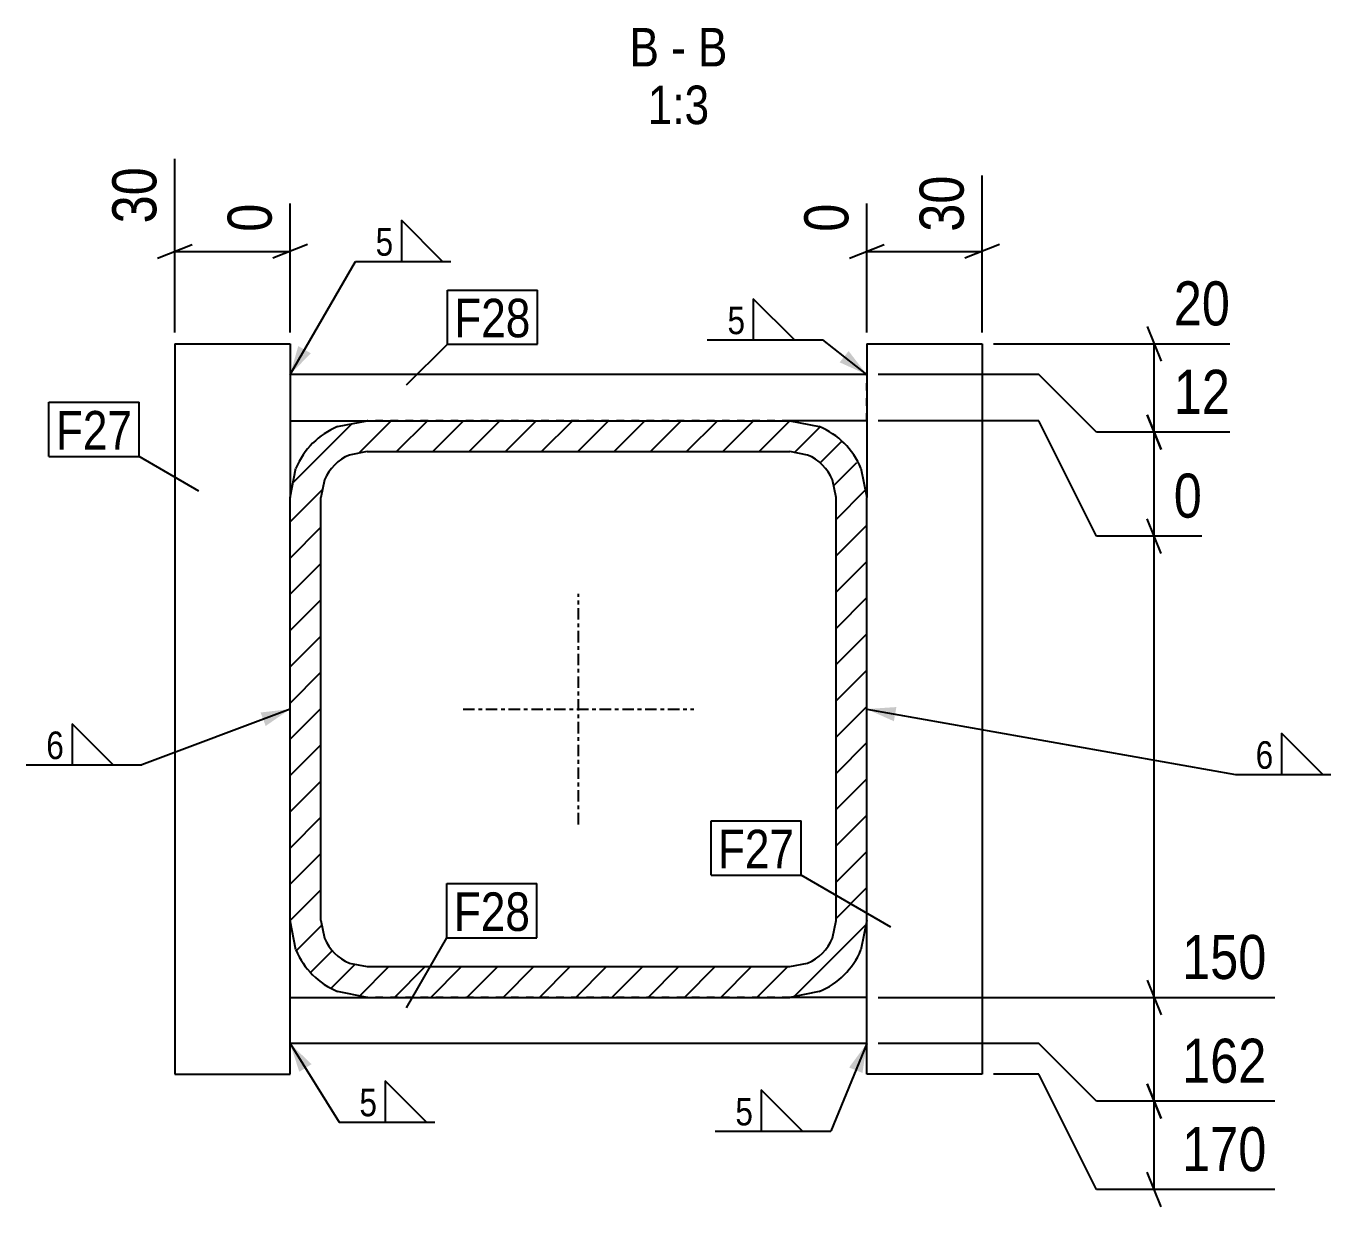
# Model space of a CAD drawing. Header units: millimetres. Extents: x 26 to 42769, y 7 to 1475.
# Drawn here: x 9583.8 to 9923.2, y 7.2 to 314.4 of the extents above; entities that cross this region are included whole.
import ezdxf

# ---------------------------------------------------------------- set-up
doc = ezdxf.new("R2010")
doc.units = ezdxf.units.MM
doc.linetypes.add('DXK_LINE_DOT2', pattern=[3.9198, 1.9599, -1.9599])
doc.linetypes.add('DXK_LINE_DOT3', pattern=[5.9187, 2.979, -0.9799, 0.9799, -0.9799])
for name, color, linetype in [('MÅLSÆTNING', 7, 'Continuous'), ('STÅL', 7, 'Continuous'), ('TEKST', 7, 'Continuous')]:
    doc.layers.add(name, color=color, linetype=linetype)
doc.styles.add('Arial Narrow', font='ARIALN.TTF', dxfattribs={"height": 0.2})

msp = doc.modelspace()

# ---------------------------------------------------------------- hatches: boundary and pattern name
at = {"layer": 'STÅL', "linetype": 'Continuous'}
h = msp.add_hatch(dxfattribs=at)
h.set_pattern_fill('', scale=2.1, style=0, pattern_type=0)
h.set_pattern_definition([(45, (9652.507, 81.697), (-4.71463, 4.71463), [])])
h.paths.add_polyline_path([(9652.51, 191.7), (9652.51, 81.7), (9654.03, 74.04), (9658.36, 67.56), (9664.85, 63.22), (9672.51, 61.7), (9782.51, 61.7), (9790.16, 63.22), (9796.65, 67.56), (9800.98, 74.04), (9802.51, 81.7), (9802.51, 191.7), (9800.98, 199.35), (9796.65, 205.84), (9790.16, 210.17), (9782.51, 211.7), (9672.51, 211.7), (9664.85, 210.17), (9658.36, 205.84), (9654.03, 199.35)])
h.paths.add_polyline_path([(9664.02, 200.18), (9667.91, 202.78), (9672.51, 203.7), (9782.51, 203.7), (9787.1, 202.78), (9790.99, 200.18), (9793.59, 196.29), (9794.51, 191.7), (9794.51, 81.7), (9793.59, 77.1), (9790.99, 73.21), (9787.1, 70.61), (9782.51, 69.7), (9672.51, 69.7), (9667.91, 70.61), (9664.02, 73.21), (9661.42, 77.1), (9660.51, 81.7), (9660.51, 191.7), (9661.42, 196.29)])
at = {"layer": 'TEKST', "linetype": 'Continuous'}
for points in [[(9657.88, 229.26), (9652.51, 223.7), (9654.63, 231.13)], [(9797.79, 229.83), (9802.51, 223.7), (9795.46, 226.89)], [(9644.83, 135.81), (9652.51, 136.7), (9646.15, 132.3)], [(9809.56, 133.54), (9802.51, 136.7), (9810.22, 137.23)], [(9654.9, 42.34), (9652.51, 49.69), (9658.08, 44.33)], [(9797.92, 43.47), (9802.51, 49.69), (9801.39, 42.04)]]:
    msp.add_hatch(color=3, dxfattribs=at).paths.add_polyline_path(points)

# ---------------------------------------------------------------- linework, layer by layer
at = {"layer": 'MÅLSÆTNING', "color": 7, "linetype": 'Continuous'}
for p, q in [((9622.51, 234.7), (9622.51, 279.86)), ((9832.51, 234.7), (9832.51, 275.49)), ((9652.51, 234.7), (9652.51, 268.18)), ((9802.51, 234.7), (9802.51, 268.18)), ((9618.01, 253.97), (9627.01, 257.57)), ((9622.51, 255.77), (9652.51, 255.77)), ((9657.01, 257.57), (9648.01, 253.97)), ((9798.01, 253.97), (9807.01, 257.57)), ((9802.51, 255.77), (9832.51, 255.77)), ((9837.01, 257.57), (9828.01, 253.97)), ((9835.51, 231.7), (9896.99, 231.7)), ((9877.27, 208.7), (9877.27, 231.7)), ((9847.27, 223.7), (9805.51, 223.7)), ((9847.27, 223.7), (9805.51, 223.7)), ((9862.27, 208.7), (9847.27, 223.7)), ((9862.27, 208.7), (9847.27, 223.7)), ((9847.27, 211.7), (9805.51, 211.7)), ((9847.27, 211.7), (9805.51, 211.7)), ((9862.27, 181.7), (9847.27, 211.7)), ((9862.27, 181.7), (9847.27, 211.7)), ((9875.47, 213.2), (9879.07, 204.2)), ((9896.99, 208.7), (9862.27, 208.7)), ((9896.99, 208.7), (9862.27, 208.7)), ((9877.27, 181.7), (9877.27, 208.7)), ((9879.07, 177.2), (9875.47, 186.2)), ((9879.07, 177.2), (9875.47, 186.2)), ((9889.68, 181.7), (9862.27, 181.7)), ((9889.68, 181.7), (9862.27, 181.7)), ((9877.27, 61.69), (9877.27, 181.7)), ((9875.47, 66.19), (9879.07, 57.19)), ((9875.47, 66.19), (9879.07, 57.19)), ((9805.51, 61.69), (9908.68, 61.69)), ((9805.51, 61.69), (9908.68, 61.69)), ((9877.27, 34.69), (9877.27, 61.69)), ((9847.27, 49.69), (9805.51, 49.69)), ((9847.27, 49.69), (9805.51, 49.69)), ((9862.27, 34.69), (9847.27, 49.69)), ((9862.27, 34.69), (9847.27, 49.69)), ((9847.27, 41.7), (9835.51, 41.7)), ((9862.27, 11.7), (9847.27, 41.7)), ((9879.07, 30.19), (9875.47, 39.19)), ((9875.47, 39.19), (9879.07, 30.19)), ((9908.68, 34.69), (9862.27, 34.69)), ((9908.68, 34.69), (9862.27, 34.69)), ((9877.27, 11.7), (9877.27, 34.69)), ((9879.07, 7.2), (9875.47, 16.2)), ((9908.68, 11.7), (9862.27, 11.7))]:
    msp.add_line(p, q, dxfattribs=at)
at = {"layer": 'STÅL', "color": 2, "linetype": 'Continuous'}
for p, q in [((9622.51, 231.7), (9652.51, 231.7)), ((9622.51, 231.7), (9622.51, 41.7)), ((9652.51, 231.7), (9652.51, 191.7)), ((9802.51, 231.7), (9802.51, 191.7)), ((9802.51, 231.7), (9832.51, 231.7)), ((9832.51, 231.7), (9832.51, 41.7)), ((9802.51, 223.7), (9652.51, 223.7)), ((9652.51, 211.7), (9672.52, 211.7)), ((9664.85, 210.17), (9672.51, 211.7)), ((9672.51, 211.7), (9782.51, 211.7)), ((9802.51, 211.7), (9782.49, 211.7)), ((9782.51, 211.7), (9790.16, 210.17)), ((9672.51, 203.7), (9667.91, 202.78)), ((9672.51, 203.7), (9782.51, 203.7)), ((9787.1, 202.78), (9782.51, 203.7)), ((9652.51, 191.7), (9654.03, 199.35)), ((9800.98, 199.35), (9802.51, 191.7)), ((9661.42, 196.29), (9660.51, 191.7)), ((9794.51, 191.7), (9793.59, 196.29)), ((9652.51, 81.7), (9652.51, 191.7)), ((9660.51, 81.7), (9660.51, 191.7)), ((9794.51, 81.7), (9794.51, 191.7)), ((9802.51, 81.7), (9802.51, 191.7)), ((9652.51, 41.7), (9652.51, 81.7)), ((9654.03, 74.04), (9652.51, 81.7)), ((9660.51, 81.7), (9661.42, 77.1)), ((9793.59, 77.1), (9794.51, 81.7)), ((9802.51, 81.7), (9800.98, 74.04)), ((9802.51, 41.7), (9802.51, 81.7)), ((9667.91, 70.61), (9672.51, 69.7)), ((9672.51, 69.7), (9782.51, 69.7)), ((9782.51, 69.7), (9787.1, 70.61)), ((9652.51, 61.69), (9672.52, 61.69)), ((9672.51, 61.7), (9664.85, 63.22)), ((9672.51, 61.7), (9782.51, 61.7)), ((9802.51, 61.69), (9782.49, 61.69)), ((9790.16, 63.22), (9782.51, 61.7)), ((9802.51, 49.69), (9652.51, 49.69)), ((9622.51, 41.7), (9652.51, 41.7)), ((9832.51, 41.7), (9802.51, 41.7))]:
    msp.add_line(p, q, dxfattribs=at)
at = {"layer": 'STÅL', "color": 7, "linetype": 'DXK_LINE_DOT2'}
for p, q in [((9652.51, 223.7), (9652.51, 211.7)), ((9802.51, 211.7), (9802.51, 223.7)), ((9782.49, 211.7), (9672.52, 211.7)), ((9652.51, 81.7), (9652.51, 191.7)), ((9802.51, 81.7), (9802.51, 191.7)), ((9652.51, 49.69), (9652.51, 61.69)), ((9782.49, 61.69), (9672.52, 61.69)), ((9802.51, 49.69), (9802.51, 61.69))]:
    msp.add_line(p, q, dxfattribs=at)
at = {"layer": 'STÅL', "color": 7, "linetype": 'DXK_LINE_DOT3'}
for p, q in [((9727.51, 106.7), (9727.51, 166.7)), ((9697.51, 136.7), (9757.51, 136.7))]:
    msp.add_line(p, q, dxfattribs=at)
at = {"layer": 'STÅL', "color": 2, "linetype": 'Continuous'}
for centre, radius, start, end in [((9672.51, 191.7), 20, 112.5, 157.5), ((9782.51, 191.7), 20, 22.5, 67.5), ((9672.51, 191.7), 12, 112.5, 157.5), ((9782.51, 191.7), 12, 22.5, 67.5), ((9672.51, 81.7), 12, 202.5, 247.5), ((9782.51, 81.7), 12, 292.5, 337.5), ((9672.51, 81.7), 20, 202.5, 247.5), ((9782.51, 81.7), 20, 292.5, 337.5)]:
    msp.add_arc(centre, radius, start, end, dxfattribs=at)
at = {"layer": 'TEKST', "color": 3, "linetype": 'Continuous'}
for p, q in [((9652.51, 223.7), (9669.5, 253.14)), ((9802.51, 223.7), (9791.1, 232.73)), ((9652.51, 136.7), (9613.9, 122.19)), ((9802.51, 136.7), (9898.42, 119.67)), ((9652.51, 49.69), (9665.29, 29.28)), ((9802.51, 49.69), (9793.15, 26.9))]:
    msp.add_line(p, q, dxfattribs=at)
at = {"layer": 'TEKST', "color": 7, "linetype": 'Continuous'}
for p, q in [((9693.41, 245.71), (9716.83, 245.71)), ((9693.41, 231.61), (9693.41, 245.71)), ((9716.83, 231.61), (9716.83, 245.71)), ((9682.8, 221.01), (9693.41, 231.61)), ((9693.41, 231.61), (9716.83, 231.61)), ((9589.79, 216.51), (9613.21, 216.51)), ((9589.79, 202.41), (9589.79, 216.51)), ((9613.21, 202.41), (9613.21, 216.51)), ((9589.79, 202.41), (9613.21, 202.41)), ((9628.8, 193.41), (9613.21, 202.41)), ((9762, 107.59), (9785.42, 107.59)), ((9762, 93.49), (9762, 107.59)), ((9785.42, 93.49), (9785.42, 107.59)), ((9762, 93.49), (9785.42, 93.49)), ((9808.8, 79.99), (9785.42, 93.49)), ((9693.3, 91.29), (9716.72, 91.29)), ((9693.3, 77.19), (9693.3, 91.29)), ((9716.72, 77.19), (9716.72, 91.29)), ((9682.8, 59), (9693.3, 77.19)), ((9693.3, 77.19), (9716.72, 77.19))]:
    msp.add_line(p, q, dxfattribs=at)

# ---------------------------------------------------------------- wipeouts: each hides what was drawn before it
at = {"color": 0, "linetype": 'Continuous'}
for points, layer in [([(9620.11, 280.08), (9603.31, 280.08), (9603.31, 260.65), (9620.11, 260.65)], 'MÅLSÆTNING'), ([(9908.89, 64.09), (9908.89, 80.89), (9882.15, 80.89), (9882.15, 64.09)], 'MÅLSÆTNING'), ([(9908.89, 37.09), (9908.89, 53.89), (9882.15, 53.89), (9882.15, 37.09)], 'MÅLSÆTNING'), ([(9908.89, 14.1), (9908.89, 30.9), (9882.15, 30.9), (9882.15, 14.1)], 'MÅLSÆTNING'), ([(9748.47, 303.86), (9748.47, 314.36), (9740.8, 314.36), (9740.8, 303.86)], 'TEKST'), ([(9755.45, 303.86), (9755.45, 314.36), (9751.62, 314.36), (9751.62, 303.86)], 'TEKST'), ([(9766.27, 303.86), (9766.27, 314.36), (9758.6, 314.36), (9758.6, 303.86)], 'TEKST'), ([(9761.53, 288.86), (9761.53, 299.36), (9745.54, 299.36), (9745.54, 288.86)], 'TEKST')]:
    msp.add_wipeout(points, dxfattribs=at).dxf.layer = layer
at = {"color": 0}
for points in [[(9679.92, 254.04), (9679.92, 262.74), (9674.15, 262.74), (9674.15, 254.04)], [(9715.03, 233.41), (9715.03, 243.91), (9695.21, 243.91), (9695.21, 233.41)], [(9771.45, 233.63), (9771.45, 242.33), (9765.68, 242.33), (9765.68, 233.63)], [(9611.41, 204.21), (9611.41, 214.71), (9591.59, 214.71), (9591.59, 204.21)], [(9594.25, 123.09), (9594.25, 131.79), (9588.48, 131.79), (9588.48, 123.09)], [(9908.84, 120.57), (9908.84, 129.27), (9903.07, 129.27), (9903.07, 120.57)], [(9675.71, 30.18), (9675.71, 38.88), (9669.94, 38.88), (9669.94, 30.18)], [(9773.5, 27.8), (9773.5, 36.5), (9767.73, 36.5), (9767.73, 27.8)]]:
    msp.add_wipeout(points, dxfattribs=at).dxf.layer = 'TEKST'

# ---------------------------------------------------------------- next in the draw order: linework, layer by layer
at = {"layer": 'TEKST', "color": 3, "linetype": 'Continuous'}
for p, q in [((9692.18, 253.14), (9681.46, 263.85)), ((9681.46, 263.85), (9681.46, 253.14)), ((9669.5, 253.14), (9694.32, 253.14)), ((9681.46, 253.14), (9692.18, 253.14)), ((9783.7, 232.73), (9772.99, 243.45)), ((9772.99, 243.45), (9772.99, 232.73)), ((9761.03, 232.73), (9791.1, 232.73)), ((9772.99, 232.73), (9783.7, 232.73)), ((9606.51, 122.19), (9595.8, 132.9)), ((9595.8, 132.9), (9595.8, 122.19)), ((9921.1, 119.67), (9910.38, 130.39)), ((9910.38, 130.39), (9910.38, 119.67)), ((9583.83, 122.19), (9613.9, 122.19)), ((9595.8, 122.19), (9606.51, 122.19)), ((9898.42, 119.67), (9923.24, 119.67)), ((9910.38, 119.67), (9921.1, 119.67)), ((9687.97, 29.28), (9677.25, 40)), ((9677.25, 40), (9677.25, 29.28)), ((9785.75, 26.9), (9775.04, 37.62)), ((9775.04, 37.62), (9775.04, 26.9)), ((9665.29, 29.28), (9690.11, 29.28)), ((9677.25, 29.28), (9687.97, 29.28)), ((9763.08, 26.9), (9793.15, 26.9)), ((9775.04, 26.9), (9785.75, 26.9))]:
    msp.add_line(p, q, dxfattribs=at)

# ---------------------------------------------------------------- next in the draw order: texts
at = {"layer": 'MÅLSÆTNING', "color": 3, "linetype": 'Continuous', "style": 'Arial Narrow'}
msp.add_text('30', height=11.453, rotation=90.0002, dxfattribs=at).set_placement((9617.71, 263.05))
for s, p in [('150', (9884.55, 66.49)), ('162', (9884.55, 39.49)), ('170', (9884.55, 16.5))]:
    msp.add_text(s, height=11.453, dxfattribs=at).set_placement(p)
at = {"layer": 'TEKST', "color": 3, "linetype": 'Continuous', "style": 'Arial Narrow'}
for s, height, p in [('B', 10.02, (9740.8, 303.86)), ('B', 10.02, (9758.6, 303.86)), ('-', 10.02, (9751.62, 303.86)), ('1:3', 10.021, (9745.54, 288.86))]:
    msp.add_text(s, height=height, dxfattribs=at).set_placement(p)
at = {"layer": 'TEKST', "color": 3, "style": 'Arial Narrow'}
for s, p in [('5', (9674.75, 254.64)), ('5', (9766.28, 234.23)), ('6', (9589.08, 123.69)), ('6', (9903.67, 121.17)), ('5', (9670.54, 30.78)), ('5', (9768.33, 28.4))]:
    msp.add_text(s, height=7.16, dxfattribs=at).set_placement(p)

# ---------------------------------------------------------------- next in the draw order: wipeouts: each hides what was drawn before it
at = {"color": 0, "linetype": 'Continuous'}
for points in [[(9830.11, 277.89), (9813.31, 277.89), (9813.31, 258.47), (9830.11, 258.47)], [(9650.11, 270.58), (9633.31, 270.58), (9633.31, 258.47), (9650.11, 258.47)], [(9800.11, 270.58), (9783.31, 270.58), (9783.31, 258.47), (9800.11, 258.47)], [(9899.39, 211.1), (9899.39, 227.9), (9879.97, 227.9), (9879.97, 211.1)], [(9892.08, 184.1), (9892.08, 200.9), (9879.97, 200.9), (9879.97, 184.1)]]:
    msp.add_wipeout(points, dxfattribs=at).dxf.layer = 'MÅLSÆTNING'
at = {"color": 0}
for points in [[(9715.03, 233.41), (9715.03, 243.91), (9695.21, 243.91), (9695.21, 233.41)], [(9611.41, 204.21), (9611.41, 214.71), (9591.59, 214.71), (9591.59, 204.21)], [(9783.62, 95.29), (9783.62, 105.79), (9763.8, 105.79), (9763.8, 95.29)], [(9714.92, 78.99), (9714.92, 89.49), (9695.1, 89.49), (9695.1, 78.99)]]:
    msp.add_wipeout(points, dxfattribs=at).dxf.layer = 'TEKST'

# ---------------------------------------------------------------- next in the draw order: linework, layer by layer
at = {"layer": 'MÅLSÆTNING', "color": 7, "linetype": 'Continuous'}
for p, q in [((9875.47, 236.2), (9879.07, 227.2)), ((9879.07, 204.2), (9875.47, 213.2))]:
    msp.add_line(p, q, dxfattribs=at)

# ---------------------------------------------------------------- next in the draw order: texts
at = {"layer": 'MÅLSÆTNING', "color": 3, "linetype": 'Continuous', "style": 'Arial Narrow'}
for s, height, p in [('30', 11.453, (9827.71, 260.87)), ('0', 11.45, (9647.71, 260.87)), ('0', 11.45, (9797.71, 260.87))]:
    msp.add_text(s, height=height, rotation=90.0002, dxfattribs=at).set_placement(p)
for s, height, p in [('12', 11.453, (9882.37, 213.5)), ('0', 11.45, (9882.37, 186.5))]:
    msp.add_text(s, height=height, dxfattribs=at).set_placement(p)
at = {"layer": 'TEKST', "color": 3, "style": 'Arial Narrow'}
for s, p in [('F28', (9695.21, 233.41)), ('F27', (9591.59, 204.21))]:
    msp.add_text(s, height=10.021, dxfattribs=at).set_placement(p)

# ---------------------------------------------------------------- next in the draw order: wipeouts: each hides what was drawn before it
at = {"color": 0}
for points in [[(9783.62, 95.29), (9783.62, 105.79), (9763.8, 105.79), (9763.8, 95.29)], [(9714.92, 78.99), (9714.92, 89.49), (9695.1, 89.49), (9695.1, 78.99)]]:
    msp.add_wipeout(points, dxfattribs=at).dxf.layer = 'TEKST'

# ---------------------------------------------------------------- next in the draw order: texts
at = {"layer": 'TEKST', "color": 3, "style": 'Arial Narrow'}
for s, p in [('F27', (9763.8, 95.29)), ('F28', (9695.1, 78.99))]:
    msp.add_text(s, height=10.021, dxfattribs=at).set_placement(p)

# ---------------------------------------------------------------- next in the draw order: wipeouts: each hides what was drawn before it
at = {"color": 0, "linetype": 'Continuous'}
msp.add_wipeout([(9899.39, 234.1), (9899.39, 250.9), (9879.97, 250.9), (9879.97, 234.1)], dxfattribs=at).dxf.layer = 'MÅLSÆTNING'

# ---------------------------------------------------------------- next in the draw order: texts
at = {"layer": 'MÅLSÆTNING', "color": 3, "linetype": 'Continuous', "style": 'Arial Narrow'}
msp.add_text('20', height=11.453, dxfattribs=at).set_placement((9882.37, 236.5))

doc.saveas('drawing.dxf')
